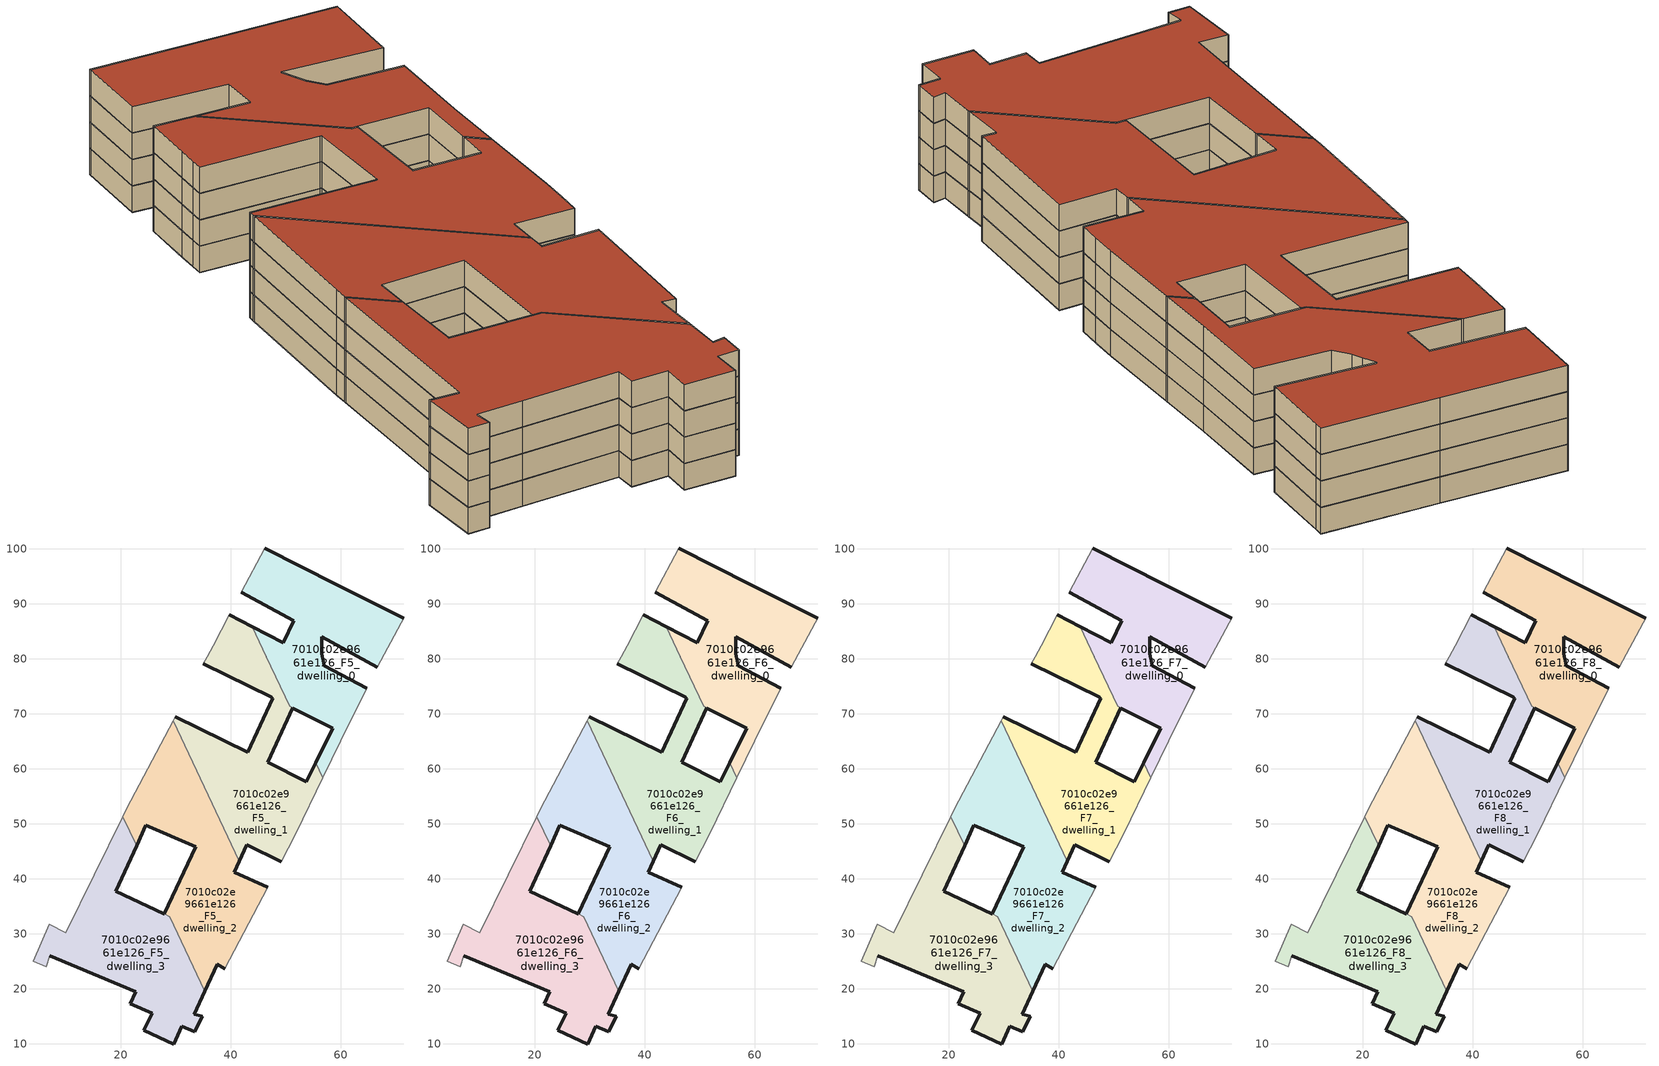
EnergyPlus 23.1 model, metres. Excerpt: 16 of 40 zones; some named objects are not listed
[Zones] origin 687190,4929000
7010c02e9661e126_F5_dwelling_0
 floor to 7010c02e9661e126_F4_dwelling_0 (EU_floor_Construction): 59.98,65.12 64.76,74.59 57.03,78.73 56.53,80.9 56.55,82.2 56.59,83.99 66.68,78.41 71.01,86.51 71.47,87.38 59.29,93.49 46.17,100.13 41.9,92.05 51.45,86.86 49.53,82.88 43.93,85.81 50.72,71.33 58.61,67.4 55.5,61.11 56.77,58.4 z15
 wall outside (EU_wall_Construction): 43.93,85.81 49.54,82.88 51.45,86.86 41.91,92.05 / 46.18,100.13 59.3,93.49 71.47,87.38 / 66.68,78.41 56.59,83.99 56.56,82.2 56.54,80.9 57.04,78.73 64.76,74.59 / 55.5,61.11 58.61,67.4 51.29,71.04 z15:18
 wall adiabatic (EU_wall_Construction): 41.91,92.05 46.18,100.13 / 71.47,87.38 71.01,86.51 66.68,78.41 / 64.76,74.59 59.98,65.12 56.77,58.4 z15:18
 wall to 7010c02e9661e126_F5_dwelling_1 (EU_wall_Construction): 56.77,58.4 55.5,61.11 / 51.28,71.04 50.72,71.33 46.47,80.39 43.93,85.81 z15:18
7010c02e9661e126_F5_dwelling_1
 floor to 7010c02e9661e126_F4_dwelling_1 (EU_floor_Construction): 50.47,45.51 51.94,48.32 56.77,58.4 55.5,61.11 53.76,57.6 46.74,61.15 51.28,71.04 50.72,71.33 43.93,85.81 39.75,87.99 36.8,82.4 35.75,80.4 35.06,79.11 47.44,72.95 47.65,72.85 43.08,62.97 29.97,69.49 29.59,68.76 41.57,43.18 42.96,46.18 49.19,43.08 z15
 wall outside (EU_wall_Construction): 39.76,87.99 43.93,85.81 / 51.29,71.04 46.74,61.15 53.77,57.6 55.5,61.11 / 49.19,43.08 42.96,46.18 41.57,43.18 / 29.97,69.49 43.08,62.97 47.65,72.85 47.44,72.95 35.06,79.11 z15:18; 46.47,80.4,18 46.47,80.39,15 46.47,80.39,18
 wall adiabatic (EU_wall_Construction): 56.77,58.4 51.94,48.32 50.47,45.51 49.19,43.08 / 29.59,68.76 29.97,69.49 / 35.06,79.11 35.76,80.4 36.81,82.4 39.76,87.99 z15:18
 wall to 7010c02e9661e126_F5_dwelling_2 (EU_wall_Construction): 41.57,43.18 29.59,68.76 z15:18
7010c02e9661e126_F5_dwelling_2
 floor to 7010c02e9661e126_F4_dwelling_2 (EU_floor_Construction): 38.96,23.66 46.78,38.48 40.67,41.22 41.57,43.18 29.59,68.76 21.15,52.8 20.41,51.3 22.9,45.99 24.58,49.68 33.65,45.84 27.9,33.61 28.92,33.13 35.31,19.5 37.54,24.42 z15
 wall outside (EU_wall_Construction): 41.57,43.18 40.67,41.22 46.78,38.48 / 38.96,23.66 37.55,24.42 35.31,19.5 / 27.9,33.61 33.66,45.84 24.58,49.68 22.9,45.99 z15:18
 wall adiabatic (EU_wall_Construction): 20.41,51.3 21.16,52.8 29.59,68.76 / 46.78,38.48 38.96,23.66 z15:18
 wall to 7010c02e9661e126_F5_dwelling_3 (EU_wall_Construction): 22.9,45.99 20.41,51.3 / 35.31,19.5 28.93,33.12 / 28.92,33.13 27.9,33.61 z15:18; 28.92,33.12,17.99 28.92,33.12,15 28.92,33.13,15
7010c02e9661e126_F5_dwelling_3
 floor to 7010c02e9661e126_F4_dwelling_3 (EU_floor_Construction): 33.46,12.21 34.84,14.96 33.42,15.38 35.31,19.5 28.92,33.12 19.15,37.76 22.9,45.99 20.41,51.3 9.98,30.17 6.99,31.75 4.12,25.01 6.45,24 7.07,26 12.09,23.89 22.72,19.47 21.73,17.24 25.75,15.51 24.17,12.5 29.62,9.96 31.13,13.21 z15
 wall outside (EU_wall_Construction): 22.9,45.99 19.15,37.76 27.89,33.62 / 35.31,19.5 33.43,15.38 34.84,14.96 33.46,12.21 31.14,13.21 29.62,9.96 24.18,12.5 25.76,15.51 21.73,17.24 22.72,19.47 12.09,23.89 7.07,26 z15:18; 27.9,33.61,18 27.89,33.62,15 27.9,33.61,15
 wall adiabatic (EU_wall_Construction): 7.07,26 6.45,24 4.12,25.01 6.99,31.75 9.98,30.17 20.41,51.3 z15:18
7010c02e9661e126_F6_dwelling_0
 floor to 7010c02e9661e126_F5_dwelling_0 (EU_floor_Construction): 59.98,65.12 64.76,74.59 57.03,78.73 56.53,80.9 56.55,82.2 56.59,83.99 66.68,78.41 71.01,86.51 71.47,87.38 59.29,93.49 46.17,100.13 41.9,92.05 51.45,86.86 49.53,82.88 43.93,85.81 50.72,71.33 58.61,67.4 55.5,61.11 56.77,58.4 z18
 wall outside (EU_wall_Construction): 43.93,85.81 49.54,82.88 51.45,86.86 41.91,92.05 / 46.18,100.13 59.3,93.49 71.47,87.38 / 66.68,78.41 56.59,83.99 56.56,82.2 56.54,80.9 57.04,78.73 64.76,74.59 / 55.5,61.11 58.61,67.4 51.29,71.04 z18:21
 wall adiabatic (EU_wall_Construction): 41.91,92.05 46.18,100.13 / 71.47,87.38 71.01,86.51 66.68,78.41 / 64.76,74.59 59.98,65.12 56.77,58.4 z18:21
 wall to 7010c02e9661e126_F6_dwelling_1 (EU_wall_Construction): 56.77,58.4 55.5,61.11 / 51.28,71.04 50.72,71.33 46.47,80.39 43.93,85.81 z18:21
7010c02e9661e126_F6_dwelling_1
 floor to 7010c02e9661e126_F5_dwelling_1 (EU_floor_Construction): 50.47,45.51 51.94,48.32 56.77,58.4 55.5,61.11 53.76,57.6 46.74,61.15 51.28,71.04 50.72,71.33 43.93,85.81 39.75,87.99 36.8,82.4 35.75,80.4 35.06,79.11 47.44,72.95 47.65,72.85 43.08,62.97 29.97,69.49 29.59,68.76 41.57,43.18 42.96,46.18 49.19,43.08 z18
 wall outside (EU_wall_Construction): 39.76,87.99 43.93,85.81 / 51.29,71.04 46.74,61.15 53.77,57.6 55.5,61.11 / 49.19,43.08 42.96,46.18 41.57,43.18 / 29.97,69.49 43.08,62.97 47.65,72.85 47.44,72.95 35.06,79.11 z18:21; 46.47,80.4,21 46.47,80.39,18 46.47,80.39,21
 wall adiabatic (EU_wall_Construction): 56.77,58.4 51.94,48.32 50.47,45.51 49.19,43.08 / 29.59,68.76 29.97,69.49 / 35.06,79.11 35.76,80.4 36.81,82.4 39.76,87.99 z18:21
 wall to 7010c02e9661e126_F6_dwelling_2 (EU_wall_Construction): 41.57,43.18 29.59,68.76 z18:21
7010c02e9661e126_F6_dwelling_2
 floor to 7010c02e9661e126_F5_dwelling_2 (EU_floor_Construction): 38.96,23.66 46.78,38.48 40.67,41.22 41.57,43.18 29.59,68.76 21.15,52.8 20.41,51.3 22.9,45.99 24.58,49.68 33.65,45.84 27.9,33.61 28.92,33.13 35.31,19.5 37.54,24.42 z18
 wall outside (EU_wall_Construction): 41.57,43.18 40.67,41.22 46.78,38.48 / 38.96,23.66 37.55,24.42 35.31,19.5 / 27.9,33.61 33.66,45.84 24.58,49.68 22.9,45.99 z18:21
 wall adiabatic (EU_wall_Construction): 20.41,51.3 21.16,52.8 29.59,68.76 / 46.78,38.48 38.96,23.66 z18:21
 wall to 7010c02e9661e126_F6_dwelling_3 (EU_wall_Construction): 22.9,45.99 20.41,51.3 / 35.31,19.5 28.93,33.12 / 28.92,33.13 27.9,33.61 z18:21; 28.92,33.12,20.99 28.92,33.12,18 28.92,33.13,18
7010c02e9661e126_F6_dwelling_3
 floor to 7010c02e9661e126_F5_dwelling_3 (EU_floor_Construction): 33.46,12.21 34.84,14.96 33.42,15.38 35.31,19.5 28.92,33.12 19.15,37.76 22.9,45.99 20.41,51.3 9.98,30.17 6.99,31.75 4.12,25.01 6.45,24 7.07,26 12.09,23.89 22.72,19.47 21.73,17.24 25.75,15.51 24.17,12.5 29.62,9.96 31.13,13.21 z18
 wall outside (EU_wall_Construction): 22.9,45.99 19.15,37.76 27.89,33.62 / 35.31,19.5 33.43,15.38 34.84,14.96 33.46,12.21 31.14,13.21 29.62,9.96 24.18,12.5 25.76,15.51 21.73,17.24 22.72,19.47 12.09,23.89 7.07,26 z18:21; 27.9,33.61,21 27.89,33.62,18 27.9,33.61,18
 wall adiabatic (EU_wall_Construction): 7.07,26 6.45,24 4.12,25.01 6.99,31.75 9.98,30.17 20.41,51.3 z18:21
7010c02e9661e126_F7_dwelling_0
 floor to 7010c02e9661e126_F6_dwelling_0 (EU_floor_Construction): 59.98,65.12 64.76,74.59 57.03,78.73 56.53,80.9 56.55,82.2 56.59,83.99 66.68,78.41 71.01,86.51 71.47,87.38 59.29,93.49 46.17,100.13 41.9,92.05 51.45,86.86 49.53,82.88 43.93,85.81 50.72,71.33 58.61,67.4 55.5,61.11 56.77,58.4 z21
 wall outside (EU_wall_Construction): 43.93,85.81 49.54,82.88 51.45,86.86 41.91,92.05 / 46.18,100.13 59.3,93.49 71.47,87.38 / 66.68,78.41 56.59,83.99 56.56,82.2 56.54,80.9 57.04,78.73 64.76,74.59 / 55.5,61.11 58.61,67.4 51.29,71.04 z21:24
 wall adiabatic (EU_wall_Construction): 41.91,92.05 46.18,100.13 / 71.47,87.38 71.01,86.51 66.68,78.41 / 64.76,74.59 59.98,65.12 56.77,58.4 z21:24
 wall to 7010c02e9661e126_F7_dwelling_1 (EU_wall_Construction): 56.77,58.4 55.5,61.11 / 51.28,71.04 50.72,71.33 46.47,80.39 43.93,85.81 z21:24
7010c02e9661e126_F7_dwelling_1
 floor to 7010c02e9661e126_F6_dwelling_1 (EU_floor_Construction): 50.47,45.51 51.94,48.32 56.77,58.4 55.5,61.11 53.76,57.6 46.74,61.15 51.28,71.04 50.72,71.33 43.93,85.81 39.75,87.99 36.8,82.4 35.75,80.4 35.06,79.11 47.44,72.95 47.65,72.85 43.08,62.97 29.97,69.49 29.59,68.76 41.57,43.18 42.96,46.18 49.19,43.08 z21
 wall outside (EU_wall_Construction): 39.76,87.99 43.93,85.81 / 51.29,71.04 46.74,61.15 53.77,57.6 55.5,61.11 / 49.19,43.08 42.96,46.18 41.57,43.18 / 29.97,69.49 43.08,62.97 47.65,72.85 47.44,72.95 35.06,79.11 z21:24; 46.47,80.4,24 46.47,80.39,21 46.47,80.39,24
 wall adiabatic (EU_wall_Construction): 56.77,58.4 51.94,48.32 50.47,45.51 49.19,43.08 / 29.59,68.76 29.97,69.49 / 35.06,79.11 35.76,80.4 36.81,82.4 39.76,87.99 z21:24
 wall to 7010c02e9661e126_F7_dwelling_2 (EU_wall_Construction): 41.57,43.18 29.59,68.76 z21:24
7010c02e9661e126_F7_dwelling_2
 floor to 7010c02e9661e126_F6_dwelling_2 (EU_floor_Construction): 38.96,23.66 46.78,38.48 40.67,41.22 41.57,43.18 29.59,68.76 21.15,52.8 20.41,51.3 22.9,45.99 24.58,49.68 33.65,45.84 27.9,33.61 28.92,33.13 35.31,19.5 37.54,24.42 z21
 wall outside (EU_wall_Construction): 41.57,43.18 40.67,41.22 46.78,38.48 / 38.96,23.66 37.55,24.42 35.31,19.5 / 27.9,33.61 33.66,45.84 24.58,49.68 22.9,45.99 z21:24
 wall adiabatic (EU_wall_Construction): 20.41,51.3 21.16,52.8 29.59,68.76 / 46.78,38.48 38.96,23.66 z21:24
 wall to 7010c02e9661e126_F7_dwelling_3 (EU_wall_Construction): 22.9,45.99 20.41,51.3 / 35.31,19.5 28.93,33.12 / 28.92,33.13 27.9,33.61 z21:24; 28.92,33.12,23.99 28.92,33.12,21 28.92,33.13,21
7010c02e9661e126_F7_dwelling_3
 floor to 7010c02e9661e126_F6_dwelling_3 (EU_floor_Construction): 33.46,12.21 34.84,14.96 33.42,15.38 35.31,19.5 28.92,33.12 19.15,37.76 22.9,45.99 20.41,51.3 9.98,30.17 6.99,31.75 4.12,25.01 6.45,24 7.07,26 12.09,23.89 22.72,19.47 21.73,17.24 25.75,15.51 24.17,12.5 29.62,9.96 31.13,13.21 z21
 wall outside (EU_wall_Construction): 22.9,45.99 19.15,37.76 27.89,33.62 / 35.31,19.5 33.43,15.38 34.84,14.96 33.46,12.21 31.14,13.21 29.62,9.96 24.18,12.5 25.76,15.51 21.73,17.24 22.72,19.47 12.09,23.89 7.07,26 z21:24; 27.9,33.61,24 27.89,33.62,21 27.9,33.61,21
 wall adiabatic (EU_wall_Construction): 7.07,26 6.45,24 4.12,25.01 6.99,31.75 9.98,30.17 20.41,51.3 z21:24
7010c02e9661e126_F8_dwelling_0
 floor to 7010c02e9661e126_F7_dwelling_0 (EU_floor_Construction): 59.98,65.12 64.76,74.59 57.03,78.73 56.53,80.9 56.55,82.2 56.59,83.99 66.68,78.41 71.01,86.51 71.47,87.38 59.29,93.49 46.17,100.13 41.9,92.05 51.45,86.86 49.53,82.88 43.93,85.81 50.72,71.33 58.61,67.4 55.5,61.11 56.77,58.4 z24
 wall outside (EU_wall_Construction): 43.93,85.81 49.54,82.88 51.45,86.86 41.91,92.05 / 46.18,100.13 59.3,93.49 71.47,87.38 / 66.68,78.41 56.59,83.99 56.56,82.2 56.54,80.9 57.04,78.73 64.76,74.59 / 55.5,61.11 58.61,67.4 51.29,71.04 z24:27
 wall adiabatic (EU_wall_Construction): 41.91,92.05 46.18,100.13 / 71.47,87.38 71.01,86.51 66.68,78.41 / 64.76,74.59 59.98,65.12 56.77,58.4 z24:27
 wall to 7010c02e9661e126_F8_dwelling_1 (EU_wall_Construction): 56.77,58.4 55.5,61.11 / 51.28,71.04 50.72,71.33 46.47,80.39 43.93,85.81 z24:27
 roof outside (EU_roof_Construction): 71.47,87.38 71.01,86.51 66.68,78.41 56.59,83.99 56.55,82.2 56.53,80.9 57.03,78.73 64.76,74.59 59.98,65.12 56.77,58.4 55.5,61.11 58.61,67.4 50.72,71.33 43.93,85.81 49.53,82.88 51.45,86.86 41.9,92.05 46.17,100.13 59.29,93.49 z27
7010c02e9661e126_F8_dwelling_1
 floor to 7010c02e9661e126_F7_dwelling_1 (EU_floor_Construction): 50.47,45.51 51.94,48.32 56.77,58.4 55.5,61.11 53.76,57.6 46.74,61.15 51.28,71.04 50.72,71.33 43.93,85.81 39.75,87.99 36.8,82.4 35.75,80.4 35.06,79.11 47.44,72.95 47.65,72.85 43.08,62.97 29.97,69.49 29.59,68.76 41.57,43.18 42.96,46.18 49.19,43.08 z24
 wall outside (EU_wall_Construction): 39.76,87.99 43.93,85.81 / 51.29,71.04 46.74,61.15 53.77,57.6 55.5,61.11 / 49.19,43.08 42.96,46.18 41.57,43.18 / 29.97,69.49 43.08,62.97 47.65,72.85 47.44,72.95 35.06,79.11 z24:27; 46.47,80.4,27 46.47,80.39,24 46.47,80.39,27
 wall adiabatic (EU_wall_Construction): 56.77,58.4 51.94,48.32 50.47,45.51 49.19,43.08 / 29.59,68.76 29.97,69.49 / 35.06,79.11 35.76,80.4 36.81,82.4 39.76,87.99 z24:27
 wall to 7010c02e9661e126_F8_dwelling_2 (EU_wall_Construction): 41.57,43.18 29.59,68.76 z24:27
 roof outside (EU_roof_Construction): 43.93,85.81 50.72,71.33 51.28,71.04 46.74,61.15 53.76,57.6 55.5,61.11 56.77,58.4 51.94,48.32 50.47,45.51 49.19,43.08 42.96,46.18 41.57,43.18 29.59,68.76 29.97,69.49 43.08,62.97 47.65,72.85 47.44,72.95 35.06,79.11 35.75,80.4 36.8,82.4 39.75,87.99 z27
7010c02e9661e126_F8_dwelling_2
 floor to 7010c02e9661e126_F7_dwelling_2 (EU_floor_Construction): 38.96,23.66 46.78,38.48 40.67,41.22 41.57,43.18 29.59,68.76 21.15,52.8 20.41,51.3 22.9,45.99 24.58,49.68 33.65,45.84 27.9,33.61 28.92,33.13 35.31,19.5 37.54,24.42 z24
 wall outside (EU_wall_Construction): 41.57,43.18 40.67,41.22 46.78,38.48 / 38.96,23.66 37.55,24.42 35.31,19.5 / 27.9,33.61 33.66,45.84 24.58,49.68 22.9,45.99 z24:27
 wall adiabatic (EU_wall_Construction): 20.41,51.3 21.16,52.8 29.59,68.76 / 46.78,38.48 38.96,23.66 z24:27
 wall to 7010c02e9661e126_F8_dwelling_3 (EU_wall_Construction): 22.9,45.99 20.41,51.3 / 35.31,19.5 28.93,33.12 / 28.92,33.13 27.9,33.61 z24:27; 28.92,33.12,26.99 28.92,33.12,24 28.92,33.13,24
 roof outside (EU_roof_Construction): 29.59,68.76 41.57,43.18 40.67,41.22 46.78,38.48 38.96,23.66 37.55,24.42 35.31,19.5 28.92,33.13 27.9,33.61 33.66,45.84 24.58,49.68 22.9,45.99 20.41,51.3 21.16,52.8 z27
7010c02e9661e126_F8_dwelling_3
 floor to 7010c02e9661e126_F7_dwelling_3 (EU_floor_Construction): 33.46,12.21 34.84,14.96 33.42,15.38 35.31,19.5 28.92,33.12 19.15,37.76 22.9,45.99 20.41,51.3 9.98,30.17 6.99,31.75 4.12,25.01 6.45,24 7.07,26 12.09,23.89 22.72,19.47 21.73,17.24 25.75,15.51 24.17,12.5 29.62,9.96 31.13,13.21 z24
 wall outside (EU_wall_Construction): 22.9,45.99 19.15,37.76 27.89,33.62 / 35.31,19.5 33.43,15.38 34.84,14.96 33.46,12.21 31.14,13.21 29.62,9.96 24.18,12.5 25.76,15.51 21.73,17.24 22.72,19.47 12.09,23.89 7.07,26 z24:27; 27.9,33.61,27 27.89,33.62,24 27.9,33.61,24
 wall adiabatic (EU_wall_Construction): 7.07,26 6.45,24 4.12,25.01 6.99,31.75 9.98,30.17 20.41,51.3 z24:27
 roof outside (EU_roof_Construction): 22.9,45.99 19.15,37.76 28.93,33.12 35.31,19.5 33.43,15.38 34.84,14.96 33.46,12.21 31.14,13.21 29.62,9.96 24.18,12.5 25.76,15.51 21.73,17.24 22.72,19.47 12.09,23.89 7.07,26 6.45,24 4.12,25.01 6.99,31.75 9.98,30.17 20.41,51.3 z27
[Building]
EU S2 Campaign: North Axis=0; Terrain=City; Solar Distribution=FullExterior
[Site:Location]
Bologna: Latitude=44.5; Longitude=11.25; Time Zone=1; Elevation=37
[SizingPeriod:WeatherFileDays]
AnnualSizingPeriod: Begin Month=1; Begin Day of Month=1; End Month=12; End Day of Month=31; Day of Week for Start Day=Monday; Use Weather File Daylight Saving Period=No; Use Weather File Rain and Snow Indicators=No
[MATERIAL]
EU_InternalMass_Material: Roughness=MediumRough; Thickness=0.1; Conductivity=1; Density=1800; Specific Heat=900; Thermal Absorptance=0.9; Solar Absorptance=0.7; Visible Absorptance=0.7
[MATERIAL:NOMASS] Roughness=MediumRough; Thermal Absorptance=0.9; Solar Absorptance=0.7; Visible Absorptance=0.7
Name | Thermal Resistance
EU_wall_NoMass | 0.890213
EU_roof_NoMass | 0.636128
EU_floor_NoMass | 0.79516
[CONSTRUCTION]
EU_wall_Construction: EU_wall_NoMass
EU_roof_Construction: EU_roof_NoMass
EU_floor_Construction: EU_floor_NoMass
EU_InternalMass_Construction: EU_InternalMass_Material
[ZONE] Type=1; Multiplier=1; Ceiling Height=autocalculate; Floor Area=autocalculate; Part of Total Floor Area=Yes
Name | Volume
7010c02e9661e126_F5_dwelling_0; 7010c02e9661e126_F6_dwelling_0; 7010c02e9661e126_F7_dwelling_0; 7010c02e9661e126_F8_dwelling_0 | 1455.82
7010c02e9661e126_F5_dwelling_1; 7010c02e9661e126_F6_dwelling_1; 7010c02e9661e126_F7_dwelling_1; 7010c02e9661e126_F8_dwelling_1 | 1435.54
7010c02e9661e126_F5_dwelling_2; 7010c02e9661e126_F6_dwelling_2; 7010c02e9661e126_F7_dwelling_2; 7010c02e9661e126_F8_dwelling_2 | 1479.31
7010c02e9661e126_F5_dwelling_3; 7010c02e9661e126_F6_dwelling_3; 7010c02e9661e126_F7_dwelling_3; 7010c02e9661e126_F8_dwelling_3 | 1454.65
[INTERNALMASS] Construction=EU_InternalMass_Construction
Name | Zone or ZoneList | Surface Area
7010c02e9661e126_F5_dwelling_0_EU_InternalMass | 7010c02e9661e126_F5_dwelling_0 | 485.273
7010c02e9661e126_F5_dwelling_1_EU_InternalMass | 7010c02e9661e126_F5_dwelling_1 | 478.51
7010c02e9661e126_F5_dwelling_2_EU_InternalMass | 7010c02e9661e126_F5_dwelling_2 | 493.107
7010c02e9661e126_F5_dwelling_3_EU_InternalMass | 7010c02e9661e126_F5_dwelling_3 | 484.9
7010c02e9661e126_F6_dwelling_0_EU_InternalMass | 7010c02e9661e126_F6_dwelling_0 | 485.273
7010c02e9661e126_F6_dwelling_1_EU_InternalMass | 7010c02e9661e126_F6_dwelling_1 | 478.51
7010c02e9661e126_F6_dwelling_2_EU_InternalMass | 7010c02e9661e126_F6_dwelling_2 | 493.107
7010c02e9661e126_F6_dwelling_3_EU_InternalMass | 7010c02e9661e126_F6_dwelling_3 | 484.9
7010c02e9661e126_F7_dwelling_0_EU_InternalMass | 7010c02e9661e126_F7_dwelling_0 | 485.273
7010c02e9661e126_F7_dwelling_1_EU_InternalMass | 7010c02e9661e126_F7_dwelling_1 | 478.51
7010c02e9661e126_F7_dwelling_2_EU_InternalMass | 7010c02e9661e126_F7_dwelling_2 | 493.107
7010c02e9661e126_F7_dwelling_3_EU_InternalMass | 7010c02e9661e126_F7_dwelling_3 | 484.9
7010c02e9661e126_F8_dwelling_0_EU_InternalMass | 7010c02e9661e126_F8_dwelling_0 | 485.273
7010c02e9661e126_F8_dwelling_1_EU_InternalMass | 7010c02e9661e126_F8_dwelling_1 | 478.51
7010c02e9661e126_F8_dwelling_2_EU_InternalMass | 7010c02e9661e126_F8_dwelling_2 | 493.107
7010c02e9661e126_F8_dwelling_3_EU_InternalMass | 7010c02e9661e126_F8_dwelling_3 | 484.9
[OTHEREQUIPMENT] Fuel Type=Electricity; Design Level Calculation Method=Watts/Area; Power per Zone Floor Area=1; Fraction Latent=0; Fraction Radiant=0; Fraction Lost=0; Carbon Dioxide Generation Rate=0; EndUse Subcategory=EU_Step8_InternalGains
Name | Zone or ZoneList or Space or SpaceList | Schedule
EU_Step8_InternalGain_7010c02e9661e126_F5_dwelling_0_f000 | 7010c02e9661e126_F5_dwelling_0 | EU_Step8_GainSchedule_7010c02e9661e126_F5_dwelling_0_f000
EU_Step8_InternalGain_7010c02e9661e126_F5_dwelling_1_f000 | 7010c02e9661e126_F5_dwelling_1 | EU_Step8_GainSchedule_7010c02e9661e126_F5_dwelling_1_f000
EU_Step8_InternalGain_7010c02e9661e126_F5_dwelling_2_f000 | 7010c02e9661e126_F5_dwelling_2 | EU_Step8_GainSchedule_7010c02e9661e126_F5_dwelling_2_f000
EU_Step8_InternalGain_7010c02e9661e126_F5_dwelling_3_f000 | 7010c02e9661e126_F5_dwelling_3 | EU_Step8_GainSchedule_7010c02e9661e126_F5_dwelling_3_f000
EU_Step8_InternalGain_7010c02e9661e126_F6_dwelling_0_f000 | 7010c02e9661e126_F6_dwelling_0 | EU_Step8_GainSchedule_7010c02e9661e126_F6_dwelling_0_f000
EU_Step8_InternalGain_7010c02e9661e126_F6_dwelling_1_f000 | 7010c02e9661e126_F6_dwelling_1 | EU_Step8_GainSchedule_7010c02e9661e126_F6_dwelling_1_f000
EU_Step8_InternalGain_7010c02e9661e126_F6_dwelling_2_f000 | 7010c02e9661e126_F6_dwelling_2 | EU_Step8_GainSchedule_7010c02e9661e126_F6_dwelling_2_f000
EU_Step8_InternalGain_7010c02e9661e126_F6_dwelling_3_f000 | 7010c02e9661e126_F6_dwelling_3 | EU_Step8_GainSchedule_7010c02e9661e126_F6_dwelling_3_f000
EU_Step8_InternalGain_7010c02e9661e126_F7_dwelling_0_f000 | 7010c02e9661e126_F7_dwelling_0 | EU_Step8_GainSchedule_7010c02e9661e126_F7_dwelling_0_f000
EU_Step8_InternalGain_7010c02e9661e126_F7_dwelling_1_f000 | 7010c02e9661e126_F7_dwelling_1 | EU_Step8_GainSchedule_7010c02e9661e126_F7_dwelling_1_f000
EU_Step8_InternalGain_7010c02e9661e126_F7_dwelling_2_f000 | 7010c02e9661e126_F7_dwelling_2 | EU_Step8_GainSchedule_7010c02e9661e126_F7_dwelling_2_f000
EU_Step8_InternalGain_7010c02e9661e126_F7_dwelling_3_f000 | 7010c02e9661e126_F7_dwelling_3 | EU_Step8_GainSchedule_7010c02e9661e126_F7_dwelling_3_f000
EU_Step8_InternalGain_7010c02e9661e126_F8_dwelling_0_f000 | 7010c02e9661e126_F8_dwelling_0 | EU_Step8_GainSchedule_7010c02e9661e126_F8_dwelling_0_f000
EU_Step8_InternalGain_7010c02e9661e126_F8_dwelling_1_f000 | 7010c02e9661e126_F8_dwelling_1 | EU_Step8_GainSchedule_7010c02e9661e126_F8_dwelling_1_f000
EU_Step8_InternalGain_7010c02e9661e126_F8_dwelling_2_f000 | 7010c02e9661e126_F8_dwelling_2 | EU_Step8_GainSchedule_7010c02e9661e126_F8_dwelling_2_f000
EU_Step8_InternalGain_7010c02e9661e126_F8_dwelling_3_f000 | 7010c02e9661e126_F8_dwelling_3 | EU_Step8_GainSchedule_7010c02e9661e126_F8_dwelling_3_f000
[ZONEVENTILATION:DESIGNFLOWRATE] Schedule=EU_AlwaysOn; Design Flow Rate Calculation Method=AirChanges/Hour; Air Changes per Hour=0.718634; Ventilation Type=Natural; Fan Pressure Rise=0; Fan Total Efficiency=1; Constant Term Coefficient=1; Temperature Term Coefficient=0; Velocity Term Coefficient=0; Velocity Squared Term Coefficient=0; Minimum Indoor Temperature=-100; Maximum Indoor Temperature=100; Delta Temperature=-100; Minimum Outdoor Temperature=-100; Maximum Outdoor Temperature=100; Maximum Wind Speed=40
Name | Zone or ZoneList or Space or SpaceList
EU_ConstantAir_7010c02e9661e126_F5_dwelling_0 | 7010c02e9661e126_F5_dwelling_0
EU_ConstantAir_7010c02e9661e126_F5_dwelling_1 | 7010c02e9661e126_F5_dwelling_1
EU_ConstantAir_7010c02e9661e126_F5_dwelling_2 | 7010c02e9661e126_F5_dwelling_2
EU_ConstantAir_7010c02e9661e126_F5_dwelling_3 | 7010c02e9661e126_F5_dwelling_3
EU_ConstantAir_7010c02e9661e126_F6_dwelling_0 | 7010c02e9661e126_F6_dwelling_0
EU_ConstantAir_7010c02e9661e126_F6_dwelling_1 | 7010c02e9661e126_F6_dwelling_1
EU_ConstantAir_7010c02e9661e126_F6_dwelling_2 | 7010c02e9661e126_F6_dwelling_2
EU_ConstantAir_7010c02e9661e126_F6_dwelling_3 | 7010c02e9661e126_F6_dwelling_3
EU_ConstantAir_7010c02e9661e126_F7_dwelling_0 | 7010c02e9661e126_F7_dwelling_0
EU_ConstantAir_7010c02e9661e126_F7_dwelling_1 | 7010c02e9661e126_F7_dwelling_1
EU_ConstantAir_7010c02e9661e126_F7_dwelling_2 | 7010c02e9661e126_F7_dwelling_2
EU_ConstantAir_7010c02e9661e126_F7_dwelling_3 | 7010c02e9661e126_F7_dwelling_3
EU_ConstantAir_7010c02e9661e126_F8_dwelling_0 | 7010c02e9661e126_F8_dwelling_0
EU_ConstantAir_7010c02e9661e126_F8_dwelling_1 | 7010c02e9661e126_F8_dwelling_1
EU_ConstantAir_7010c02e9661e126_F8_dwelling_2 | 7010c02e9661e126_F8_dwelling_2
EU_ConstantAir_7010c02e9661e126_F8_dwelling_3 | 7010c02e9661e126_F8_dwelling_3
[HVACTEMPLATE:THERMOSTAT] Constant Heating Setpoint=20; Constant Cooling Setpoint=50
EU_HeatOnly_7010c02e9661e126_F5_dwelling_1; EU_HeatOnly_7010c02e9661e126_F5_dwelling_2; EU_HeatOnly_7010c02e9661e126_F5_dwelling_3; EU_HeatOnly_7010c02e9661e126_F6_dwelling_0; EU_HeatOnly_7010c02e9661e126_F6_dwelling_1; EU_HeatOnly_7010c02e9661e126_F6_dwelling_2; EU_HeatOnly_7010c02e9661e126_F6_dwelling_3; EU_HeatOnly_7010c02e9661e126_F7_dwelling_0; EU_HeatOnly_7010c02e9661e126_F7_dwelling_1; EU_HeatOnly_7010c02e9661e126_F7_dwelling_2; EU_HeatOnly_7010c02e9661e126_F7_dwelling_3; EU_HeatOnly_7010c02e9661e126_F8_dwelling_0; EU_HeatOnly_7010c02e9661e126_F8_dwelling_1; EU_HeatOnly_7010c02e9661e126_F8_dwelling_2; EU_HeatOnly_7010c02e9661e126_F8_dwelling_3
[HVACTEMPLATE:ZONE:IDEALLOADSAIRSYSTEM] System Availability Schedule=EU_AlwaysOn; Maximum Heating Supply Air Temperature=50; Minimum Cooling Supply Air Temperature=13; Maximum Heating Supply Air Humidity Ratio=0.0156; Minimum Cooling Supply Air Humidity Ratio=0.0077; Heating Limit=NoLimit; Cooling Limit=NoLimit; Heating Availability Schedule=EU_AlwaysOn; Cooling Availability Schedule=EU_CoolingOff; Dehumidification Control Type=ConstantSensibleHeatRatio; Cooling Sensible Heat Ratio=0.7; Dehumidification Setpoint=60; Humidification Control Type=None; Humidification Setpoint=30; Outdoor Air Method=None; Outdoor Air Flow Rate per Person=0.00944; Outdoor Air Flow Rate per Zone Floor Area=0; Outdoor Air Flow Rate per Zone=0; Demand Controlled Ventilation Type=None; Outdoor Air Economizer Type=NoEconomizer; Heat Recovery Type=None; Sensible Heat Recovery Effectiveness=0.7; Latent Heat Recovery Effectiveness=0.65
Name | Template Thermostat
7010c02e9661e126_F5_dwelling_0 | EU_HeatOnly_7010c02e9661e126_F5_dwelling_0
7010c02e9661e126_F5_dwelling_1 | EU_HeatOnly_7010c02e9661e126_F5_dwelling_1
7010c02e9661e126_F5_dwelling_2 | EU_HeatOnly_7010c02e9661e126_F5_dwelling_2
7010c02e9661e126_F5_dwelling_3 | EU_HeatOnly_7010c02e9661e126_F5_dwelling_3
7010c02e9661e126_F6_dwelling_0 | EU_HeatOnly_7010c02e9661e126_F6_dwelling_0
7010c02e9661e126_F6_dwelling_1 | EU_HeatOnly_7010c02e9661e126_F6_dwelling_1
7010c02e9661e126_F6_dwelling_2 | EU_HeatOnly_7010c02e9661e126_F6_dwelling_2
7010c02e9661e126_F6_dwelling_3 | EU_HeatOnly_7010c02e9661e126_F6_dwelling_3
7010c02e9661e126_F7_dwelling_0 | EU_HeatOnly_7010c02e9661e126_F7_dwelling_0
7010c02e9661e126_F7_dwelling_1 | EU_HeatOnly_7010c02e9661e126_F7_dwelling_1
7010c02e9661e126_F7_dwelling_2 | EU_HeatOnly_7010c02e9661e126_F7_dwelling_2
7010c02e9661e126_F7_dwelling_3 | EU_HeatOnly_7010c02e9661e126_F7_dwelling_3
7010c02e9661e126_F8_dwelling_0 | EU_HeatOnly_7010c02e9661e126_F8_dwelling_0
7010c02e9661e126_F8_dwelling_1 | EU_HeatOnly_7010c02e9661e126_F8_dwelling_1
7010c02e9661e126_F8_dwelling_2 | EU_HeatOnly_7010c02e9661e126_F8_dwelling_2
7010c02e9661e126_F8_dwelling_3 | EU_HeatOnly_7010c02e9661e126_F8_dwelling_3
[SIZING:ZONE] Zone Cooling Design Supply Air Temperature Input Method=SupplyAirTemperature; Zone Cooling Design Supply Air Temperature=13; Zone Heating Design Supply Air Temperature Input Method=SupplyAirTemperature; Zone Heating Design Supply Air Temperature=50; Zone Cooling Design Supply Air Humidity Ratio=0.008; Zone Heating Design Supply Air Humidity Ratio=0.008; Cooling Design Air Flow Method=DesignDay; Cooling Design Air Flow Rate=0; Cooling Minimum Air Flow per Zone Floor Area=0.000762; Cooling Minimum Air Flow=0; Cooling Minimum Air Flow Fraction=0.2; Heating Design Air Flow Method=DesignDay; Heating Design Air Flow Rate=0; Heating Maximum Air Flow per Zone Floor Area=0.002032; Heating Maximum Air Flow=0.141576; Heating Maximum Air Flow Fraction=0.3; Account for Dedicated Outdoor Air System=No; Dedicated Outdoor Air System Control Strategy=NeutralSupplyAir; Dedicated Outdoor Air Low Setpoint Temperature for Design=autosize; Dedicated Outdoor Air High Setpoint Temperature for Design=autosize; Zone Load Sizing Method=Sensible Load Only No Latent Load; Zone Latent Cooling Design Supply Air Humidity Ratio Input Method=HumidityRatioDifference; Zone Cooling Design Supply Air Humidity Ratio Difference=0.005; Zone Latent Heating Design Supply Air Humidity Ratio Input Method=HumidityRatioDifference; Zone Humidification Design Supply Air Humidity Ratio Difference=0.005
7010c02e9661e126_F5_dwelling_0; 7010c02e9661e126_F5_dwelling_1; 7010c02e9661e126_F5_dwelling_2; 7010c02e9661e126_F5_dwelling_3; 7010c02e9661e126_F6_dwelling_0; 7010c02e9661e126_F6_dwelling_1; 7010c02e9661e126_F6_dwelling_2; 7010c02e9661e126_F6_dwelling_3; 7010c02e9661e126_F7_dwelling_0; 7010c02e9661e126_F7_dwelling_1; 7010c02e9661e126_F7_dwelling_2; 7010c02e9661e126_F7_dwelling_3; 7010c02e9661e126_F8_dwelling_0; 7010c02e9661e126_F8_dwelling_1; 7010c02e9661e126_F8_dwelling_2; 7010c02e9661e126_F8_dwelling_3
[SCHEDULE:CONSTANT]
Name | Hourly Value
EU_AlwaysOn | 1
EU_CoolingOff | 0
[SCHEDULE:FILE] Column Number=1; Rows to Skip at Top=0; Number of Hours of Data=8760; Column Separator=Comma; Interpolate to Timestep=No; Minutes per Item=60; Adjust Schedule for Daylight Savings=Yes
Name | File
EU_Step8_GainSchedule_7010c02e9661e126_F5_dwelling_0_f000 | ../../schedules/7010c02e9661e126/7010c02e9661e126_F5_dwelling_0_f000_gain.csv
EU_Step8_GainSchedule_7010c02e9661e126_F5_dwelling_1_f000 | ../../schedules/7010c02e9661e126/7010c02e9661e126_F5_dwelling_1_f000_gain.csv
EU_Step8_GainSchedule_7010c02e9661e126_F5_dwelling_2_f000 | ../../schedules/7010c02e9661e126/7010c02e9661e126_F5_dwelling_2_f000_gain.csv
EU_Step8_GainSchedule_7010c02e9661e126_F5_dwelling_3_f000 | ../../schedules/7010c02e9661e126/7010c02e9661e126_F5_dwelling_3_f000_gain.csv
EU_Step8_GainSchedule_7010c02e9661e126_F6_dwelling_0_f000 | ../../schedules/7010c02e9661e126/7010c02e9661e126_F6_dwelling_0_f000_gain.csv
EU_Step8_GainSchedule_7010c02e9661e126_F6_dwelling_1_f000 | ../../schedules/7010c02e9661e126/7010c02e9661e126_F6_dwelling_1_f000_gain.csv
EU_Step8_GainSchedule_7010c02e9661e126_F6_dwelling_2_f000 | ../../schedules/7010c02e9661e126/7010c02e9661e126_F6_dwelling_2_f000_gain.csv
EU_Step8_GainSchedule_7010c02e9661e126_F6_dwelling_3_f000 | ../../schedules/7010c02e9661e126/7010c02e9661e126_F6_dwelling_3_f000_gain.csv
EU_Step8_GainSchedule_7010c02e9661e126_F7_dwelling_0_f000 | ../../schedules/7010c02e9661e126/7010c02e9661e126_F7_dwelling_0_f000_gain.csv
EU_Step8_GainSchedule_7010c02e9661e126_F7_dwelling_1_f000 | ../../schedules/7010c02e9661e126/7010c02e9661e126_F7_dwelling_1_f000_gain.csv
EU_Step8_GainSchedule_7010c02e9661e126_F7_dwelling_2_f000 | ../../schedules/7010c02e9661e126/7010c02e9661e126_F7_dwelling_2_f000_gain.csv
EU_Step8_GainSchedule_7010c02e9661e126_F7_dwelling_3_f000 | ../../schedules/7010c02e9661e126/7010c02e9661e126_F7_dwelling_3_f000_gain.csv
EU_Step8_GainSchedule_7010c02e9661e126_F8_dwelling_0_f000 | ../../schedules/7010c02e9661e126/7010c02e9661e126_F8_dwelling_0_f000_gain.csv
EU_Step8_GainSchedule_7010c02e9661e126_F8_dwelling_1_f000 | ../../schedules/7010c02e9661e126/7010c02e9661e126_F8_dwelling_1_f000_gain.csv
EU_Step8_GainSchedule_7010c02e9661e126_F8_dwelling_2_f000 | ../../schedules/7010c02e9661e126/7010c02e9661e126_F8_dwelling_2_f000_gain.csv
EU_Step8_GainSchedule_7010c02e9661e126_F8_dwelling_3_f000 | ../../schedules/7010c02e9661e126/7010c02e9661e126_F8_dwelling_3_f000_gain.csv
